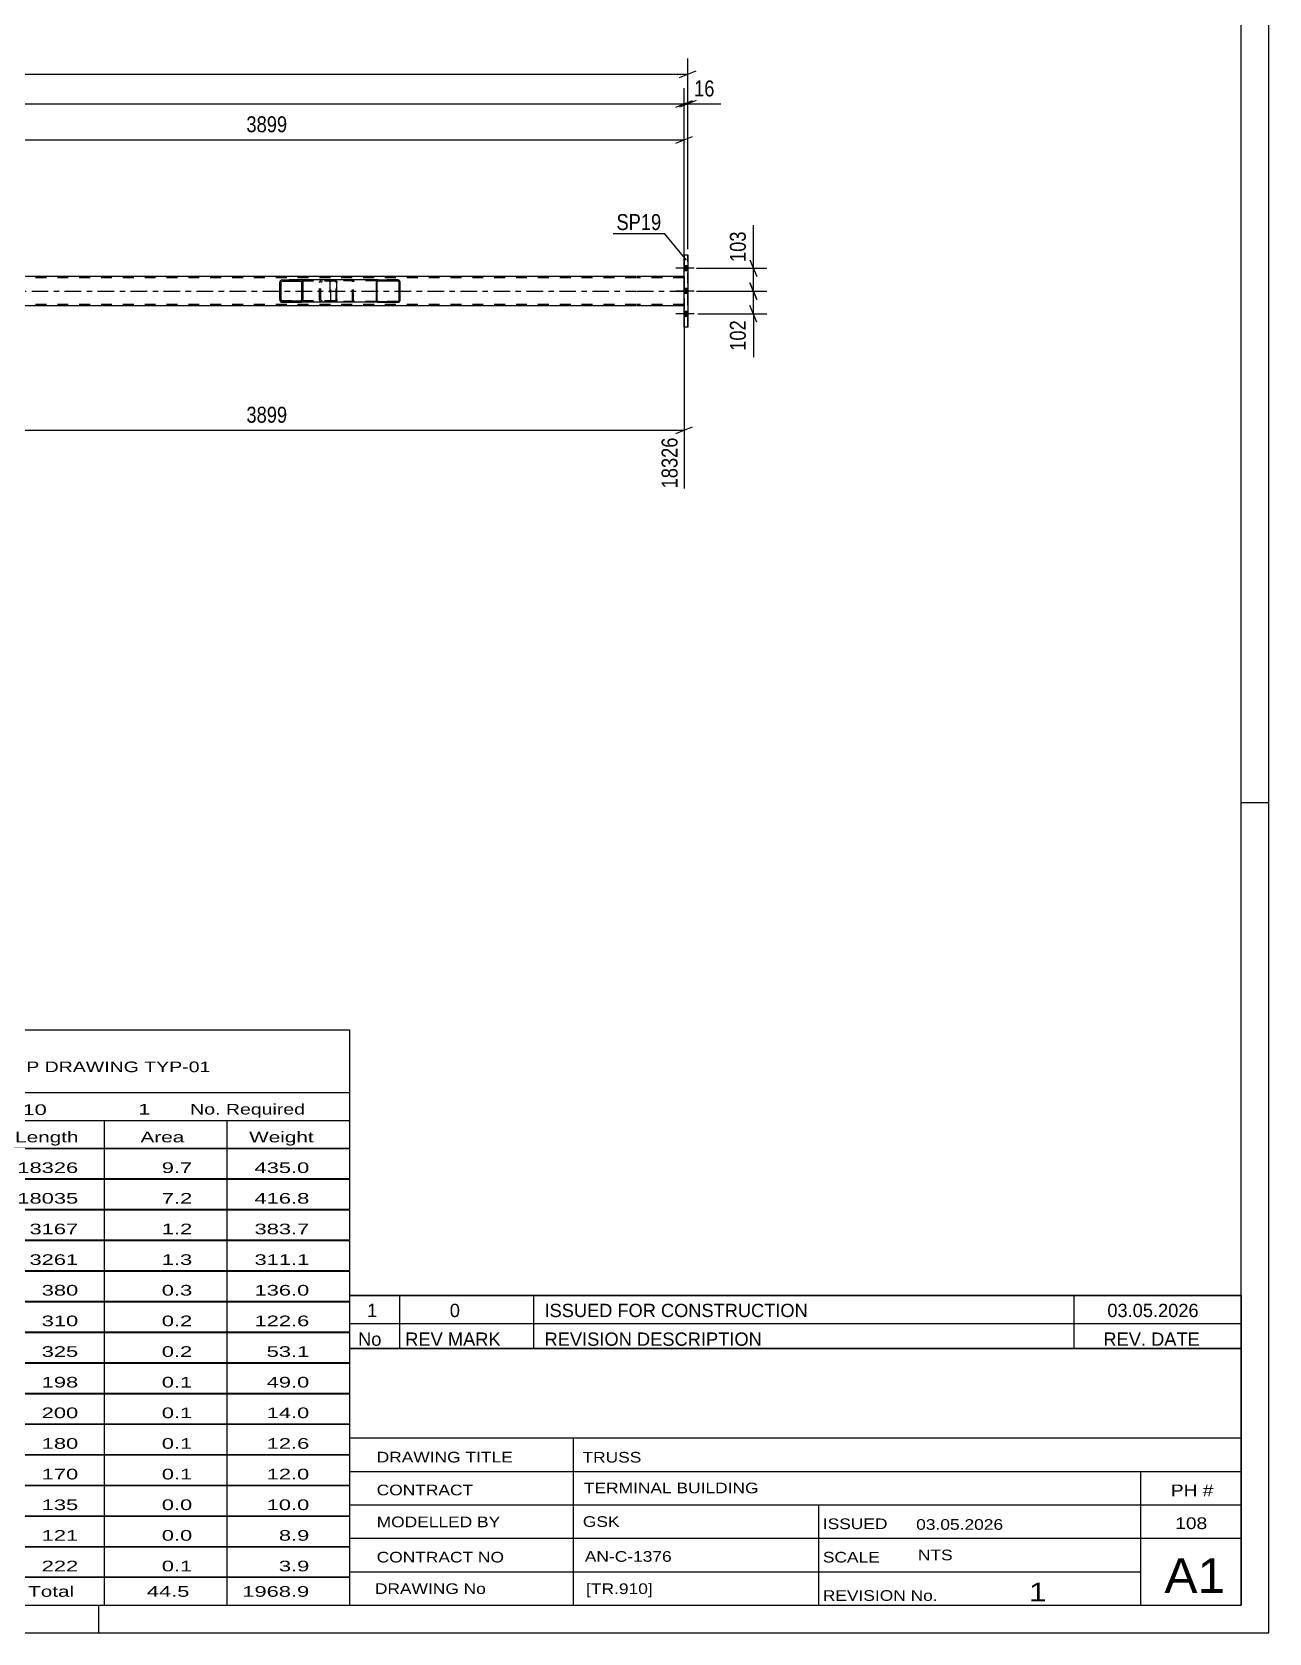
# Model space of a CAD drawing. Header units: millimetres. Extents: x 0 to 841, y 0 to 594.
# Drawn here: x 619 to 841, y 0 to 287.4 of the extents above; entities that cross this region are included whole.
import ezdxf

# ---------------------------------------------------------------- set-up
doc = ezdxf.new("R2010")
doc.units = ezdxf.units.MM
doc.linetypes.add('DXK_LINE_DOT2', pattern=[3.9198, 1.9599, -1.9599])
doc.linetypes.add('DXK_LINE_DOT3', pattern=[5.9187, 2.979, -0.9799, 0.9799, -0.9799])
doc.styles.add('Arial Narrow', font='ARIALN.TTF', dxfattribs={"height": 0.2})

# ---------------------------------------------------------------- blocks, each defined once
blk = doc.blocks.new('Unknown-814553119-1135')
at = {"color": 5, "linetype": 'Continuous'}
for p, q in [((841, 0), (841, 594)), ((836, 5), (836, 589)), ((841, 149), (836, 149)), ((5, 5), (836, 5)), ((631, 0), (631, 5)), ((0, 0), (841, 0))]:
    blk.add_line(p, q, dxfattribs=at)
blk = doc.blocks.new('Unknown-814553119-12101')
at = {"color": 7, "linetype": 'Continuous'}
for p, q in [((676, 51.05), (676, 5)), ((676, 51.05), (836, 51.05)), ((836, 51), (836, 5)), ((676, 35), (836, 35)), ((716.14, 35), (716.14, 5)), ((676, 29), (836, 29)), ((818, 5.05), (818, 29.05)), ((676, 23), (836, 23)), ((760.14, 23), (760.14, 5)), ((676, 17), (836, 17)), ((676, 11), (818, 11)), ((676, 5), (836, 5))]:
    blk.add_line(p, q, dxfattribs=at)
at = {"color": 7, "style": 'Arial Narrow'}
for s, height, width, p in [('DRAWING TITLE', 1.9089, 1.425378, (680.88, 30.61)), ('TRUSS', 1.909, 1.425378, (717.81, 30.59)), ('CONTRACT', 1.909, 1.425378, (680.88, 24.71)), ('TERMINAL BUILDING', 1.9089, 1.425378, (718.06, 25.07)), ('MODELLED BY', 1.9089, 1.425378, (680.88, 18.98)), ('GSK', 1.909, 1.425378, (717.88, 19.04)), ('ISSUED', 1.909, 1.425378, (760.94, 18.64)), ('03.05.2026', 1.909, 1.425378, (777.69, 18.52)), ('CONTRACT NO', 1.9089, 1.425378, (680.88, 12.66)), ('AN-C-1376', 1.909, 1.425378, (718.23, 12.78)), ('SCALE', 1.909, 1.425378, (760.94, 12.65)), ('A1', 6.204, 1.25, (822.24, 7.2)), ('DRAWING No', 1.909, 1.425378, (680.56, 7)), ('[TR.910]', 1.909, 1.425378, (718.46, 6.99)), ('1', 3.34, 1.5, (797.91, 5.68)), ('REVISION No.', 1.9089, 1.425378, (760.94, 5.77))]:
    blk.add_text(s, height=height, dxfattribs=dict(at, width=width)).set_placement(p)
at = {"color": 7, "linetype": 'Continuous', "style": 'Arial Narrow'}
for s, height, width, p in [('PH #', 2.1, 1.42538, (823.4, 24.55)), ('108', 2.1, 1.42538, (824.19, 18.65)), ('NTS', 1.909, 1.425378, (778, 13.05))]:
    blk.add_text(s, height=height, dxfattribs=dict(at, width=width)).set_placement(p)
blk = doc.blocks.new('Unknown-814553119-12102')
at = {"color": 7, "linetype": 'Continuous'}
for p, q in [((516, 108.25), (676, 108.25)), ((516, 97), (516, 108.25)), ((676, 108.25), (676, 97)), ((516, 97), (676, 97)), ((516, 97), (516, 92)), ((676, 97), (676, 92)), ((516, 92), (676, 92)), ((516, 92), (516, 87)), ((540, 92), (540, 87)), ((575.5, 92), (575.5, 87)), ((601.5, 92), (601.5, 87)), ((614.5, 92), (614.5, 87)), ((632, 92), (632, 87)), ((654, 92), (654, 87)), ((676, 92), (676, 87)), ((516, 87), (676, 87)), ((516, 86.95), (516, 81.55)), ((516, 86.95), (676, 86.95)), ((540, 87), (540, 81.5)), ((575.5, 87), (575.5, 81.5)), ((601.5, 87), (601.5, 81.5)), ((614.5, 87), (614.5, 81.5)), ((632, 87), (632, 81.5)), ((654, 87), (654, 81.5)), ((676, 86.95), (676, 81.55)), ((516, 81.55), (676, 81.55)), ((516, 81.45), (516, 76.05)), ((516, 81.45), (676, 81.45)), ((540, 81.5), (540, 76)), ((575.5, 81.5), (575.5, 76)), ((601.5, 81.5), (601.5, 76)), ((614.5, 81.5), (614.5, 76)), ((632, 81.5), (632, 76)), ((654, 81.5), (654, 76)), ((676, 81.45), (676, 76.05)), ((516, 76.05), (676, 76.05)), ((516, 75.95), (516, 70.55)), ((516, 75.95), (676, 75.95)), ((540, 76), (540, 70.5)), ((575.5, 76), (575.5, 70.5)), ((601.5, 76), (601.5, 70.5)), ((614.5, 76), (614.5, 70.5)), ((632, 76), (632, 70.5)), ((654, 76), (654, 70.5)), ((676, 75.95), (676, 70.55)), ((516, 70.55), (676, 70.55)), ((516, 70.45), (516, 65.05)), ((516, 70.45), (676, 70.45)), ((540, 70.5), (540, 65)), ((575.5, 70.5), (575.5, 65)), ((601.5, 70.5), (601.5, 65)), ((614.5, 70.5), (614.5, 65)), ((632, 70.5), (632, 65)), ((654, 70.5), (654, 65)), ((676, 70.45), (676, 65.05)), ((516, 65.05), (676, 65.05)), ((516, 64.95), (516, 59.55)), ((516, 64.95), (676, 64.95)), ((540, 65), (540, 59.5)), ((575.5, 65), (575.5, 59.5)), ((601.5, 65), (601.5, 59.5)), ((614.5, 65), (614.5, 59.5)), ((632, 65), (632, 59.5)), ((654, 65), (654, 59.5)), ((676, 64.95), (676, 59.55)), ((516, 59.55), (676, 59.55)), ((516, 59.45), (516, 54.05)), ((516, 59.45), (676, 59.45)), ((540, 59.5), (540, 54)), ((575.5, 59.5), (575.5, 54)), ((601.5, 59.5), (601.5, 54)), ((614.5, 59.5), (614.5, 54)), ((632, 59.5), (632, 54)), ((654, 59.5), (654, 54)), ((676, 59.45), (676, 54.05)), ((516, 54.05), (676, 54.05)), ((516, 53.95), (516, 48.55)), ((516, 53.95), (676, 53.95)), ((540, 54), (540, 48.5)), ((575.5, 54), (575.5, 48.5)), ((601.5, 54), (601.5, 48.5)), ((614.5, 54), (614.5, 48.5)), ((632, 54), (632, 48.5)), ((654, 54), (654, 48.5)), ((676, 53.95), (676, 48.55)), ((516, 48.55), (676, 48.55)), ((516, 48.45), (516, 43.05)), ((516, 48.45), (676, 48.45)), ((540, 48.5), (540, 43)), ((575.5, 48.5), (575.5, 43)), ((601.5, 48.5), (601.5, 43)), ((614.5, 48.5), (614.5, 43)), ((632, 48.5), (632, 43)), ((654, 48.5), (654, 43)), ((676, 48.45), (676, 43.05)), ((516, 43.05), (676, 43.05)), ((516, 42.95), (516, 37.55)), ((516, 42.95), (676, 42.95)), ((540, 43), (540, 37.5)), ((575.5, 43), (575.5, 37.5)), ((601.5, 43), (601.5, 37.5)), ((614.5, 43), (614.5, 37.5)), ((632, 43), (632, 37.5)), ((654, 43), (654, 37.5)), ((676, 42.95), (676, 37.55)), ((516, 37.55), (676, 37.55)), ((516, 37.45), (516, 32.05)), ((516, 37.45), (676, 37.45)), ((540, 37.5), (540, 32)), ((575.5, 37.5), (575.5, 32)), ((601.5, 37.5), (601.5, 32)), ((614.5, 37.5), (614.5, 32)), ((632, 37.5), (632, 32)), ((654, 37.5), (654, 32)), ((676, 37.45), (676, 32.05)), ((516, 32.05), (676, 32.05)), ((516, 31.95), (516, 26.55)), ((516, 31.95), (676, 31.95)), ((540, 32), (540, 26.5)), ((575.5, 32), (575.5, 26.5)), ((601.5, 32), (601.5, 26.5)), ((614.5, 32), (614.5, 26.5)), ((632, 32), (632, 26.5)), ((654, 32), (654, 26.5)), ((676, 31.95), (676, 26.55)), ((516, 26.55), (676, 26.55)), ((516, 26.45), (516, 21.05)), ((516, 26.45), (676, 26.45)), ((540, 26.5), (540, 21)), ((575.5, 26.5), (575.5, 21)), ((601.5, 26.5), (601.5, 21)), ((614.5, 26.5), (614.5, 21)), ((632, 26.5), (632, 21)), ((654, 26.5), (654, 21)), ((676, 26.45), (676, 21.05)), ((516, 21.05), (676, 21.05)), ((516, 20.95), (516, 15.55)), ((516, 20.95), (676, 20.95)), ((540, 21), (540, 15.5)), ((575.5, 21), (575.5, 15.5)), ((601.5, 21), (601.5, 15.5)), ((614.5, 21), (614.5, 15.5)), ((632, 21), (632, 15.5)), ((654, 21), (654, 15.5)), ((676, 20.95), (676, 15.55)), ((516, 15.55), (676, 15.55)), ((516, 15.45), (516, 10.05)), ((516, 15.45), (676, 15.45)), ((540, 15.5), (540, 10)), ((575.5, 15.5), (575.5, 10)), ((601.5, 15.5), (601.5, 10)), ((614.5, 15.5), (614.5, 10)), ((632, 15.5), (632, 10)), ((654, 15.5), (654, 10)), ((676, 15.45), (676, 10.05)), ((516, 10.05), (676, 10.05)), ((516, 10), (676, 10)), ((516, 10), (516, 5)), ((632, 10), (632, 5)), ((654, 10), (654, 5)), ((676, 10), (676, 5)), ((516, 5), (676, 5))]:
    blk.add_line(p, q, dxfattribs=at)
at = {"color": 7, "style": 'Arial Narrow'}
for s, height, width, p in [('GENERAL NOTES & WELD DETAILS :', 2.8633, 1.4, (517.15, 100.56)), ('REFER TYP DRAWING TYP-01', 1.9089, 1.6, (600.7, 100.66)), ("MATERIAL LIST FOR ASSEMBLY MK'D", 1.9089, 1.6, (517.15, 93.06)), ('TR910', 1.909, 1.794707, (609.9, 92.97)), ('1', 1.91, 1.794707, (638.08, 93.06)), ('No. Required', 1.9089, 1.6, (647.41, 93.06)), ('Mark', 1.909, 1.7, (517.34, 88)), ('Profile', 1.909, 1.7, (550.41, 88)), ('Material', 1.909, 1.7, (580.54, 88.06)), ('No.', 1.909, 1.7, (605.5, 88.06)), ('Length', 1.909, 1.7, (616, 88.06)), ('Area', 1.909, 1.7, (638.5, 88.06)), ('Weight', 1.909, 1.7, (658, 88.06))]:
    blk.add_text(s, height=height, dxfattribs=dict(at, width=width)).set_placement(p)
at = {"color": 7, "linetype": 'Continuous', "style": 'Arial Narrow'}
for s, height, width, p in [('BC181', 1.909, 1.794707, (517.5, 82.56)), ('SHS132*6', 1.909, 1.794707, (542, 82.56)), ('E350', 1.909, 1.794707, (581.74, 82.56)), ('1', 1.91, 1.794707, (605.86, 82.56)), ('18326', 1.909, 1.794707, (616.4, 82.56)), ('9.7', 1.909, 1.794707, (642.32, 82.56)), ('435.0', 1.909, 1.794707, (658.96, 82.56)), ('TR910', 1.909, 1.794707, (517.5, 77.06)), ('SHS100*8', 1.909, 1.794707, (542, 77.06)), ('E350', 1.909, 1.794707, (581.74, 77.06)), ('1', 1.91, 1.794707, (605.86, 77.06)), ('18035', 1.909, 1.794707, (616.4, 77.06)), ('7.2', 1.909, 1.794707, (642.32, 77.06)), ('416.8', 1.909, 1.794707, (658.96, 77.06)), ('M177', 1.909, 1.794707, (517.5, 71.56)), ('SHS100*6', 1.909, 1.794707, (542, 71.56)), ('E350', 1.909, 1.794707, (581.74, 71.56)), ('7', 1.91, 1.794707, (605.86, 71.56)), ('3167', 1.909, 1.794707, (618.58, 71.56)), ('1.2', 1.909, 1.794707, (642.32, 71.56)), ('383.7', 1.909, 1.794707, (658.96, 71.56)), ('M196', 1.909, 1.794707, (517.5, 66.06)), ('SHS100*4', 1.909, 1.794707, (542, 66.06)), ('E350', 1.909, 1.794707, (581.74, 66.06)), ('8', 1.91, 1.794707, (605.86, 66.06)), ('3261', 1.909, 1.794707, (618.58, 66.06)), ('1.3', 1.909, 1.794707, (642.32, 66.06)), ('311.1', 1.909, 1.794707, (658.96, 66.06)), ('SP20', 1.909, 1.794707, (517.5, 60.56)), ('PL20*380', 1.909, 1.794707, (542, 60.56)), ('E350', 1.909, 1.794707, (581.74, 60.56)), ('6', 1.91, 1.794707, (605.86, 60.56)), ('380', 1.909, 1.794707, (620.77, 60.56)), ('0.3', 1.909, 1.794707, (642.32, 60.56)), ('136.0', 1.909, 1.794707, (658.96, 60.56)), ('PL581', 1.909, 1.794707, (517.5, 55.06)), ('PL12*300', 1.909, 1.794707, (542, 55.06)), ('E350', 1.909, 1.794707, (581.74, 55.06)), ('14', 1.909, 1.794707, (604.76, 55.06)), ('310', 1.909, 1.794707, (620.77, 55.06)), ('0.2', 1.909, 1.794707, (642.32, 55.06)), ('122.6', 1.909, 1.794707, (658.96, 55.06)), ('SP19', 1.909, 1.794707, (517.5, 49.56)), ('PL16*325', 1.909, 1.794707, (542, 49.56)), ('E350', 1.909, 1.794707, (581.74, 49.56)), ('4', 1.91, 1.794707, (605.86, 49.56)), ('325', 1.909, 1.794707, (620.77, 49.56)), ('0.2', 1.909, 1.794707, (642.32, 49.56)), ('53.1', 1.909, 1.794707, (661.14, 49.56)), ('M1488', 1.909, 1.794707, (517.5, 44.06)), ('RHS100*100*6', 1.9089, 1.794707, (542, 44.06)), ('E350', 1.909, 1.794707, (581.74, 44.06)), ('198', 1.909, 1.794707, (620.77, 44.06)), ('0.1', 1.909, 1.794707, (642.32, 44.06)), ('49.0', 1.909, 1.794707, (661.14, 44.06)), ('14', 1.909, 1.794707, (604.76, 44.06)), ('TB74', 1.909, 1.794707, (517.5, 38.56)), ('RHS150*110*6', 1.9089, 1.794707, (542, 38.56)), ('E350', 1.909, 1.794707, (581.74, 38.56)), ('3', 1.91, 1.794707, (605.86, 38.56)), ('200', 1.909, 1.794707, (620.77, 38.56)), ('0.1', 1.909, 1.794707, (642.32, 38.56)), ('14.0', 1.909, 1.794707, (661.14, 38.56)), ('TB48', 1.909, 1.794707, (517.5, 33.06)), ('RHS150*110*6', 1.9089, 1.794707, (542, 33.06)), ('E350', 1.909, 1.794707, (581.74, 33.06)), ('3', 1.91, 1.794707, (605.86, 33.06)), ('180', 1.909, 1.794707, (620.77, 33.06)), ('0.1', 1.909, 1.794707, (642.32, 33.06)), ('12.6', 1.909, 1.794707, (661.14, 33.06)), ('PL538', 1.909, 1.794707, (517.5, 27.56)), ('PL10*150', 1.909, 1.794707, (542, 27.56)), ('E350', 1.909, 1.794707, (581.74, 27.56)), ('6', 1.91, 1.794707, (605.86, 27.56)), ('170', 1.909, 1.794707, (620.77, 27.56)), ('0.1', 1.909, 1.794707, (642.32, 27.56)), ('12.0', 1.909, 1.794707, (661.14, 27.56)), ('ST33', 1.909, 1.794707, (517.5, 22.06)), ('PL8*100', 1.909, 1.794707, (542, 22.06)), ('E350', 1.909, 1.794707, (581.74, 22.06)), ('24', 1.909, 1.794707, (604.76, 22.06)), ('135', 1.909, 1.794707, (620.77, 22.06)), ('0.0', 1.909, 1.794707, (642.32, 22.06)), ('10.0', 1.909, 1.794707, (661.14, 22.06)), ('ST32', 1.909, 1.794707, (517.5, 16.56)), ('PL8*100', 1.909, 1.794707, (542, 16.56)), ('E350', 1.909, 1.794707, (581.74, 16.56)), ('24', 1.909, 1.794707, (604.76, 16.56)), ('121', 1.909, 1.794707, (620.77, 16.56)), ('0.0', 1.909, 1.794707, (642.32, 16.56)), ('8.9', 1.909, 1.794707, (663.33, 16.56)), ('M1489', 1.909, 1.794707, (517.5, 11.06)), ('RHS100*100*6', 1.9089, 1.794707, (542, 11.06)), ('E350', 1.909, 1.794707, (581.74, 11.06)), ('1', 1.91, 1.794707, (605.86, 11.06)), ('222', 1.909, 1.794707, (620.77, 11.06)), ('0.1', 1.909, 1.794707, (642.32, 11.06)), ('3.9', 1.909, 1.794707, (663.33, 11.06)), ('Total', 1.909, 1.7, (618.33, 6.5)), ('44.5', 1.909, 1.794707, (639.64, 6.5)), ('1968.9', 1.909, 1.794707, (656.77, 6.5))]:
    blk.add_text(s, height=height, dxfattribs=dict(at, width=width)).set_placement(p)
blk = doc.blocks.new('Unknown-814553119-12104')
at = {"color": 7, "linetype": 'Continuous'}
for p, q in [((676, 60.55), (836, 60.55)), ((836, 60.55), (676, 60.55)), ((676, 60.55), (676, 55.55)), ((685, 60.55), (685, 55.55)), ((709, 60.55), (709, 55.55)), ((806, 60.55), (806, 55.55)), ((836, 60.55), (836, 55.55)), ((676, 55.55), (836, 55.55)), ((676, 55.55), (676, 51.05)), ((676, 55.55), (836, 55.55)), ((685, 55.55), (685, 51.05)), ((709, 55.55), (709, 51.05)), ((806, 55.55), (806, 51.05)), ((836, 55.55), (836, 51.05)), ((836, 51.05), (676, 51.05))]:
    blk.add_line(p, q, dxfattribs=at)
at = {"color": 7, "linetype": 'Continuous', "style": 'Arial Narrow'}
for s, height, width, p in [('1', 2.39, 1.196471, (679.16, 56.7)), ('0', 2.39, 1.196471, (694, 56.7)), ('ISSUED FOR CONSTRUCTION', 2.3861, 1.196471, (711, 56.7)), ('03.05.2026', 2.386, 1.196471, (812, 56.7)), ('No', 2.386, 1.2, (677.54, 51.55)), ('REV MARK', 2.386, 1.2, (686, 51.55)), ('REVISION DESCRIPTION', 2.3861, 1.2, (711, 51.55)), ('REV. DATE', 2.386, 1.2, (811.28, 51.55))]:
    blk.add_text(s, height=height, dxfattribs=dict(at, width=width)).set_placement(p)
blk = doc.blocks.new('Part-814553119-5522 - 5433')
at = {"linetype": 'Continuous'}
h = blk.add_hatch(dxfattribs=at)
h.set_pattern_fill('', scale=0.7, style=0, pattern_type=0)
h.set_pattern_definition([(45, (685.0536, 242.65), (-1.57154, 1.57154), [])])
h.paths.add_polyline_path([(685.08, 242.53), (685.05, 242.65), (684.98, 242.75), (684.87, 242.82), (684.74, 242.85), (681.16, 242.85), (681.03, 242.82), (680.92, 242.75), (680.85, 242.65), (680.82, 242.53), (680.82, 239.17), (680.85, 239.05), (680.92, 238.94), (681.03, 238.87), (681.16, 238.85), (684.74, 238.85), (684.87, 238.87), (684.98, 238.94), (685.05, 239.05), (685.08, 239.17)])
h.paths.add_polyline_path([(684.9, 239.11), (684.86, 239.05), (684.8, 239.02), (684.74, 239.01), (681.16, 239.01), (681.1, 239.02), (681.04, 239.05), (681.01, 239.11), (680.99, 239.17), (680.99, 242.53), (681.01, 242.59), (681.04, 242.64), (681.1, 242.68), (681.16, 242.69), (684.74, 242.69), (684.8, 242.68), (684.86, 242.64), (684.9, 242.59), (684.91, 242.53), (684.91, 239.17)])
at = {"color": 7, "linetype": 'DXK_LINE_DOT2'}
for p, q in [((672.47, 242.53), (672.48, 242.55)), ((672.47, 242.53), (672.47, 239.17)), ((672.48, 242.55), (672.5, 242.65)), ((672.66, 242.59), (672.64, 242.53)), ((672.64, 239.17), (672.64, 242.53)), ((672.69, 242.64), (672.66, 242.59)), ((672.68, 242.82), (672.81, 242.85)), ((672.75, 242.68), (672.69, 242.64)), ((672.81, 242.69), (672.75, 242.68)), ((673.47, 242.85), (672.81, 242.85)), ((684.74, 242.69), (672.81, 242.69)), ((676.39, 242.85), (676.52, 242.82)), ((676.45, 242.68), (676.39, 242.69)), ((676.51, 242.64), (676.45, 242.68)), ((676.55, 242.59), (676.51, 242.64)), ((676.56, 242.53), (676.55, 242.59)), ((676.56, 239.17), (676.56, 242.53)), ((676.7, 242.65), (676.73, 242.53)), ((676.73, 239.17), (676.73, 242.53)), ((684.74, 242.85), (681.16, 242.85)), ((672.5, 239.05), (672.47, 239.17)), ((672.64, 239.17), (672.66, 239.11)), ((672.66, 239.11), (672.69, 239.05)), ((672.81, 238.85), (672.68, 238.87)), ((672.69, 239.05), (672.75, 239.02)), ((672.75, 239.02), (672.81, 239.01)), ((684.74, 239.01), (672.81, 239.01)), ((673.47, 238.85), (672.81, 238.85)), ((676.39, 239.01), (676.45, 239.02)), ((676.52, 238.87), (676.39, 238.85)), ((676.45, 239.02), (676.51, 239.05)), ((676.51, 239.05), (676.55, 239.11)), ((676.55, 239.11), (676.56, 239.17)), ((676.73, 239.17), (676.7, 239.05)), ((684.74, 238.85), (681.16, 238.85))]:
    blk.add_line(p, q, dxfattribs=at)
at = {"color": 2, "linetype": 'Continuous'}
for p, q in [((681.16, 242.85), (673.47, 242.85)), ((680.85, 242.65), (680.82, 242.53)), ((680.82, 239.17), (680.82, 242.53)), ((680.99, 242.53), (681.01, 242.59)), ((680.99, 239.17), (680.99, 242.53)), ((681.01, 242.59), (681.04, 242.64)), ((681.16, 242.85), (681.03, 242.82)), ((681.04, 242.64), (681.1, 242.68)), ((681.1, 242.68), (681.16, 242.69)), ((681.16, 242.85), (684.74, 242.85)), ((681.16, 242.69), (684.74, 242.69)), ((684.87, 242.82), (684.74, 242.85)), ((684.74, 242.69), (684.8, 242.68)), ((684.8, 242.68), (684.86, 242.64)), ((684.86, 242.64), (684.9, 242.59)), ((684.9, 242.59), (684.91, 242.53)), ((684.91, 239.17), (684.91, 242.53)), ((685.08, 242.53), (685.05, 242.65)), ((685.08, 239.17), (685.08, 242.53)), ((681.16, 238.85), (673.47, 238.85)), ((680.82, 239.17), (680.85, 239.05)), ((681.01, 239.11), (680.99, 239.17)), ((681.04, 239.05), (681.01, 239.11)), ((681.03, 238.87), (681.16, 238.85)), ((681.1, 239.02), (681.04, 239.05)), ((681.16, 239.01), (681.1, 239.02)), ((681.16, 239.01), (684.74, 239.01)), ((681.16, 238.85), (684.74, 238.85)), ((684.8, 239.02), (684.74, 239.01)), ((684.74, 238.85), (684.87, 238.87)), ((684.86, 239.05), (684.8, 239.02)), ((684.9, 239.11), (684.86, 239.05)), ((684.91, 239.17), (684.9, 239.11)), ((685.05, 239.05), (685.08, 239.17))]:
    blk.add_line(p, q, dxfattribs=at)
at = {"color": 7, "linetype": 'DXK_LINE_DOT2'}
for centre, start, end in [((672.8, 242.51), 110.7583, 155.6801), ((676.4, 242.51), 24.3199, 69.2417), ((672.8, 239.18), 204.3199, 249.2417), ((676.4, 239.18), 290.7583, 335.6801)]:
    blk.add_arc(centre, 0.331, start, end, dxfattribs=at)
at = {"color": 2, "linetype": 'Continuous'}
for centre, start, end in [((681.15, 242.51), 110.7583, 155.68), ((684.75, 242.51), 24.32, 69.2417), ((681.15, 239.18), 204.32, 249.2417), ((684.75, 239.18), 290.7583, 335.68)]:
    blk.add_arc(centre, 0.331, start, end, dxfattribs=at)
blk = doc.blocks.new('Part-814553119-5493 - 5433')
at = {"linetype": 'Continuous'}
h = blk.add_hatch(dxfattribs=at)
h.set_pattern_fill('', scale=0.7, style=0, pattern_type=0)
h.set_pattern_definition([(45, (667.6295, 242.5513), (-1.57154, 1.57154), [])])
h.paths.add_polyline_path([(667.67, 242.37), (667.63, 242.55), (667.52, 242.71), (667.36, 242.81), (667.16, 242.85), (663.98, 242.85), (663.79, 242.81), (663.63, 242.71), (663.52, 242.55), (663.48, 242.37), (663.48, 239.33), (663.52, 239.14), (663.63, 238.99), (663.79, 238.88), (663.98, 238.85), (667.16, 238.85), (667.36, 238.88), (667.52, 238.99), (667.63, 239.14), (667.67, 239.33)])
h.paths.add_polyline_path([(667.4, 239.24), (667.34, 239.16), (667.26, 239.11), (667.16, 239.09), (663.98, 239.09), (663.88, 239.11), (663.8, 239.16), (663.75, 239.24), (663.73, 239.33), (663.73, 242.37), (663.75, 242.46), (663.8, 242.54), (663.88, 242.59), (663.98, 242.61), (667.16, 242.61), (667.26, 242.59), (667.34, 242.54), (667.4, 242.46), (667.42, 242.37), (667.42, 239.33)])
at = {"color": 2, "linetype": 'Continuous'}
for p, q in [((663.52, 242.55), (663.48, 242.37)), ((663.48, 239.33), (663.48, 242.37)), ((663.73, 242.37), (663.75, 242.46)), ((663.73, 239.33), (663.73, 242.37)), ((663.75, 242.46), (663.8, 242.54)), ((663.98, 242.85), (663.79, 242.81)), ((663.8, 242.54), (663.88, 242.59)), ((663.88, 242.59), (663.98, 242.61)), ((663.98, 242.85), (667.16, 242.85)), ((663.98, 242.61), (667.16, 242.61)), ((673.47, 242.85), (667.16, 242.85)), ((667.36, 242.81), (667.16, 242.85)), ((667.16, 242.61), (667.26, 242.59)), ((667.26, 242.59), (667.34, 242.54)), ((667.34, 242.54), (667.4, 242.46)), ((667.4, 242.46), (667.42, 242.37)), ((667.42, 239.33), (667.42, 242.37)), ((667.67, 242.37), (667.63, 242.55)), ((667.67, 239.33), (667.67, 242.37)), ((673.47, 242.85), (673.57, 242.81)), ((673.57, 242.81), (673.66, 242.71)), ((673.66, 242.71), (673.72, 242.55)), ((673.72, 242.55), (673.74, 242.37)), ((673.74, 239.33), (673.74, 242.37)), ((663.48, 239.33), (663.52, 239.14)), ((663.75, 239.24), (663.73, 239.33)), ((663.8, 239.16), (663.75, 239.24)), ((663.79, 238.88), (663.98, 238.85)), ((663.88, 239.11), (663.8, 239.16)), ((663.98, 239.09), (663.88, 239.11)), ((663.98, 239.09), (667.16, 239.09)), ((663.98, 238.85), (667.16, 238.85)), ((667.26, 239.11), (667.16, 239.09)), ((667.16, 238.85), (667.36, 238.88)), ((673.47, 238.85), (667.16, 238.85)), ((667.34, 239.16), (667.26, 239.11)), ((667.4, 239.24), (667.34, 239.16)), ((667.42, 239.33), (667.4, 239.24)), ((667.63, 239.14), (667.67, 239.33)), ((673.57, 238.88), (673.47, 238.85)), ((673.66, 238.99), (673.57, 238.88)), ((673.72, 239.14), (673.66, 238.99)), ((673.74, 239.33), (673.72, 239.14))]:
    blk.add_line(p, q, dxfattribs=at)
at = {"color": 7, "linetype": 'DXK_LINE_DOT2'}
for p, q in [((667.16, 242.85), (663.98, 242.85)), ((673.47, 242.61), (663.98, 242.61)), ((670.63, 242.37), (670.67, 242.55)), ((670.63, 239.33), (670.63, 242.37)), ((670.9, 242.46), (670.88, 242.37)), ((670.88, 239.33), (670.88, 242.37)), ((670.95, 242.54), (670.9, 242.46)), ((670.94, 242.81), (671.13, 242.85)), ((670.95, 242.54), (670.98, 242.55)), ((670.98, 242.55), (671.03, 242.59)), ((671.03, 242.59), (671.13, 242.61)), ((672.47, 242.61), (672.47, 242.85)), ((673.52, 242.59), (673.47, 242.61)), ((673.56, 242.54), (673.52, 242.59)), ((673.59, 242.46), (673.56, 242.54)), ((673.6, 242.37), (673.59, 242.46)), ((673.6, 239.33), (673.6, 242.37)), ((673.47, 239.09), (663.98, 239.09)), ((667.16, 238.85), (663.98, 238.85)), ((670.67, 239.14), (670.63, 239.33)), ((670.88, 239.33), (670.9, 239.24)), ((670.9, 239.24), (670.95, 239.16)), ((671.13, 238.85), (670.94, 238.88)), ((670.95, 239.16), (670.98, 239.14)), ((670.98, 239.14), (671.03, 239.11)), ((671.03, 239.11), (671.13, 239.09)), ((672.47, 238.85), (672.47, 239.09)), ((673.47, 239.09), (673.52, 239.11)), ((673.52, 239.11), (673.56, 239.16)), ((673.56, 239.16), (673.59, 239.24)), ((673.59, 239.24), (673.6, 239.33))]:
    blk.add_line(p, q, dxfattribs=at)
at = {"color": 2, "linetype": 'Continuous'}
for centre, start, end in [((663.97, 242.35), 111.1941, 156.1506), ((667.18, 242.35), 23.8494, 68.8059), ((663.97, 239.34), 203.8494, 248.8059), ((667.18, 239.34), 291.1941, 336.1506)]:
    blk.add_arc(centre, 0.492, start, end, dxfattribs=at)
at = {"color": 7, "linetype": 'DXK_LINE_DOT2'}
for centre, start, end in [((671.12, 242.35), 111.1941, 156.1506), ((671.12, 239.34), 203.8494, 248.8059)]:
    blk.add_arc(centre, 0.492, start, end, dxfattribs=at)
blk = doc.blocks.new('Part-814553119-5551 - 5433')
at = {"color": 2, "linetype": 'Continuous'}
for p, q in [((736.07, 247.35), (736.07, 247.35)), ((736.07, 247.35), (736.71, 247.35)), ((736.07, 234.35), (736.07, 247.35)), ((736.71, 247.35), (736.71, 234.35)), ((736.07, 234.35), (736.07, 234.35)), ((736.71, 234.35), (736.07, 234.35))]:
    blk.add_line(p, q, dxfattribs=at)
at = {"color": 7, "linetype": 'DXK_LINE_DOT2'}
for p, q in [((736.07, 247.35), (736.07, 234.35)), ((736.71, 234.35), (736.71, 247.35))]:
    blk.add_line(p, q, dxfattribs=at)
blk = doc.blocks.new('Part-814553119-5605 - 5433')
at = {"color": 2, "linetype": 'Continuous'}
for p, q in [((727.45, 243.49), (68.53, 243.49)), ((736.07, 243.49), (727.55, 243.49)), ((727.45, 238.21), (591.46, 238.21)), ((736.07, 238.21), (727.55, 238.21))]:
    blk.add_line(p, q, dxfattribs=at)
at = {"color": 7, "linetype": 'DXK_LINE_DOT2'}
for p, q in [((727.45, 243.25), (68.53, 243.25)), ((736.07, 243.25), (727.55, 243.25)), ((736.07, 243.49), (736.07, 238.21)), ((736.07, 238.69), (736.07, 243.01)), ((727.45, 238.45), (68.53, 238.45)), ((736.07, 238.45), (727.55, 238.45))]:
    blk.add_line(p, q, dxfattribs=at)
at = {"color": 7, "linetype": 'DXK_LINE_DOT3'}
for p, q in [((68.53, 240.85), (727.45, 240.85)), ((727.55, 240.85), (736.07, 240.85))]:
    blk.add_line(p, q, dxfattribs=at)
blk = doc.blocks.new('Bolt-814553119-5653 - 5433')
at = {"linetype": 'Continuous'}
for points in [[(736.71, 244.51), (736.71, 245.39), (736.07, 245.39), (736.07, 244.51)], [(736.71, 244.51), (736.71, 245.39), (736.07, 245.39), (736.07, 244.51)], [(736.71, 244.51), (736.71, 245.39), (736.07, 245.39), (736.07, 244.51)], [(736.71, 240.41), (736.71, 241.29), (736.07, 241.29), (736.07, 240.41)], [(736.71, 240.41), (736.71, 241.29), (736.07, 241.29), (736.07, 240.41)], [(736.71, 236.31), (736.71, 237.19), (736.07, 237.19), (736.07, 236.31)], [(736.71, 236.31), (736.71, 237.19), (736.07, 237.19), (736.07, 236.31)], [(736.71, 236.31), (736.71, 237.19), (736.07, 237.19), (736.07, 236.31)]]:
    blk.add_hatch(color=1, dxfattribs=at).paths.add_polyline_path(points)
at = {"color": 1, "linetype": 'Continuous'}
for p, q in [((737.87, 244.95), (734.55, 244.95)), ((737.87, 244.95), (734.55, 244.95)), ((737.87, 244.95), (734.55, 244.95)), ((736.71, 245.39), (736.07, 245.39)), ((736.71, 245.39), (736.07, 245.39)), ((736.71, 245.39), (736.07, 245.39)), ((736.71, 244.51), (736.07, 244.51)), ((736.71, 244.51), (736.07, 244.51)), ((736.71, 244.51), (736.07, 244.51)), ((737.87, 240.85), (734.55, 240.85)), ((737.87, 240.85), (734.55, 240.85)), ((736.71, 241.29), (736.07, 241.29)), ((736.71, 241.29), (736.07, 241.29)), ((736.71, 240.41), (736.07, 240.41)), ((736.71, 240.41), (736.07, 240.41)), ((737.87, 236.75), (734.55, 236.75)), ((737.87, 236.75), (734.55, 236.75)), ((737.87, 236.75), (734.55, 236.75)), ((736.71, 237.19), (736.07, 237.19)), ((736.71, 237.19), (736.07, 237.19)), ((736.71, 237.19), (736.07, 237.19)), ((736.71, 236.31), (736.07, 236.31)), ((736.71, 236.31), (736.07, 236.31)), ((736.71, 236.31), (736.07, 236.31))]:
    blk.add_line(p, q, dxfattribs=at)
blk = doc.blocks.new('StraightDimension-814553119-5767 - 5433')
at = {"color": 7, "linetype": 'Continuous'}
for p, q in [((736.07, 237.21), (736.07, 205.44)), ((586.26, 228.81), (586.26, 205.44)), ((587.76, 216.48), (584.76, 215.28)), ((586.26, 215.88), (736.07, 215.88)), ((734.57, 215.28), (737.57, 216.48))]:
    blk.add_line(p, q, dxfattribs=at)
at = {"color": 0}
blk.add_wipeout([(665.42, 216.63), (665.42, 220.83), (656.91, 220.83), (656.91, 216.63)], dxfattribs=at)
at = {"color": 0, "linetype": 'Continuous'}
blk.add_wipeout([(735.47, 215.18), (731.27, 215.18), (731.27, 204.84), (735.47, 204.84)], dxfattribs=at)
at = {"color": 3, "style": 'Arial Narrow'}
blk.add_text('3899', height=2.863, dxfattribs=at).set_placement((657.51, 217.23))
at = {"color": 3, "linetype": 'Continuous', "style": 'Arial Narrow'}
blk.add_text('18326', height=2.863, rotation=90.0002, dxfattribs=at).set_placement((734.87, 205.44))
blk = doc.blocks.new('StraightDimension-814553119-5785 - 5433')
at = {"color": 7, "linetype": 'Continuous'}
for p, q in [((736.71, 248.35), (736.71, 282.61)), ((59.27, 279.76), (736.71, 279.76)), ((735.21, 279.16), (738.21, 280.36))]:
    blk.add_line(p, q, dxfattribs=at)
blk = doc.blocks.new('StraightDimension-814553119-5801 - 5433')
at = {"color": 7, "linetype": 'Continuous'}
for p, q in [((586.26, 252.1), (586.26, 270.86)), ((736.07, 244.49), (736.07, 270.86)), ((587.76, 268.61), (584.76, 267.41)), ((586.26, 268.01), (736.07, 268.01)), ((734.57, 267.41), (737.57, 268.61))]:
    blk.add_line(p, q, dxfattribs=at)
at = {"color": 0}
blk.add_wipeout([(665.42, 268.76), (665.42, 272.96), (656.91, 272.96), (656.91, 268.76)], dxfattribs=at)
at = {"color": 3, "style": 'Arial Narrow'}
blk.add_text('3899', height=2.863, dxfattribs=at).set_placement((657.51, 269.36))
blk = doc.blocks.new('StraightDimension-814553119-9069 - 5433')
at = {"color": 7, "linetype": 'Continuous'}
for p, q in [((736.07, 248.35), (736.07, 277.29)), ((736.71, 248.35), (736.71, 277.29)), ((734.57, 273.84), (737.57, 275.04)), ((738.21, 275.04), (735.21, 273.84)), ((736.07, 274.44), (736.71, 274.44))]:
    blk.add_line(p, q, dxfattribs=at)
at = {"color": 0}
blk.add_wipeout([(742.09, 275.19), (742.09, 279.39), (737.24, 279.39), (737.24, 275.19)], dxfattribs=at)
at = {"color": 7, "linetype": 'Continuous'}
blk.add_line((736.71, 274.44), (742.62, 274.44), dxfattribs=at)
blk.add_line((736.71, 274.44), (742.62, 274.44), dxfattribs=at)
at = {"color": 3, "style": 'Arial Narrow'}
blk.add_text('16', height=2.863, dxfattribs=at).set_placement((737.84, 275.79))
blk = doc.blocks.new('StraightDimension-814553119-9070 - 5433')
at = {"color": 7, "linetype": 'Continuous'}
for p, q in [((736.07, 248.35), (736.07, 277.29)), ((59.91, 274.44), (736.07, 274.44)), ((734.57, 273.84), (737.57, 275.04))]:
    blk.add_line(p, q, dxfattribs=at)
blk = doc.blocks.new('StraightDimension-814553119-10206 - 5433')
at = {"color": 7, "linetype": 'Continuous'}
for p, q in [((738.29, 244.95), (750.87, 244.95)), ((747.87, 246.45), (749.07, 243.45)), ((748.47, 240.85), (748.47, 244.95)), ((749.07, 239.35), (747.87, 242.35)), ((738.29, 240.85), (750.87, 240.85))]:
    blk.add_line(p, q, dxfattribs=at)
at = {"color": 0}
blk.add_wipeout([(747.72, 252.16), (743.52, 252.16), (743.52, 245.47), (747.72, 245.47)], dxfattribs=at)
at = {"color": 7, "linetype": 'Continuous'}
blk.add_line((748.47, 244.95), (748.47, 252.68), dxfattribs=at)
blk.add_line((748.47, 244.95), (748.47, 252.68), dxfattribs=at)
at = {"color": 3, "style": 'Arial Narrow'}
blk.add_text('103', height=2.863, rotation=90.0002, dxfattribs=at).set_placement((747.12, 246.07))
blk = doc.blocks.new('StraightDimension-814553119-10207 - 5433')
at = {"color": 7, "linetype": 'Continuous'}
for p, q in [((747.87, 242.35), (749.07, 239.35)), ((738.29, 240.85), (750.87, 240.85)), ((748.47, 236.75), (748.47, 240.85)), ((738.5, 236.75), (750.87, 236.75)), ((749.07, 235.25), (747.87, 238.25))]:
    blk.add_line(p, q, dxfattribs=at)
at = {"color": 0}
blk.add_wipeout([(747.72, 236.22), (743.52, 236.22), (743.52, 229.54), (747.72, 229.54)], dxfattribs=at)
at = {"color": 7, "linetype": 'Continuous'}
blk.add_line((748.47, 236.75), (748.47, 229.01), dxfattribs=at)
blk.add_line((748.47, 236.75), (748.47, 229.01), dxfattribs=at)
at = {"color": 3, "style": 'Arial Narrow'}
blk.add_text('102', height=2.863, rotation=90.0002, dxfattribs=at).set_placement((747.12, 230.14))
blk = doc.blocks.new('Mark-814553119-5547 - 5433')
at = {"color": 0}
blk.add_wipeout([(731.94, 251.81), (731.94, 254.81), (723.91, 254.81), (723.91, 251.81)], dxfattribs=at)
blk.add_wipeout([(731.94, 251.81), (731.94, 254.81), (723.91, 254.81), (723.91, 251.81)], dxfattribs=at)
at = {"color": 30, "linetype": 'Continuous'}
for p in [(723.31, 251.21), (736.48, 246.38)]:
    blk.add_line(p, (732.54, 251.21), dxfattribs=at)
at = {"color": 3, "style": 'Arial Narrow'}
blk.add_text('SP19', height=2.863, dxfattribs=at).set_placement((723.91, 251.81))

msp = doc.modelspace()

# ---------------------------------------------------------------- block references
for name in ['Unknown-814553119-1135', 'Part-814553119-5551 - 5433', 'Bolt-814553119-5653 - 5433', 'Part-814553119-5605 - 5433', 'Part-814553119-5493 - 5433', 'Part-814553119-5522 - 5433', 'Unknown-814553119-12102', 'Unknown-814553119-12104', 'Unknown-814553119-12101']:
    msp.add_blockref(name, (0, 0))

# ---------------------------------------------------------------- next in the draw order: block references
for name in ['StraightDimension-814553119-5785 - 5433', 'StraightDimension-814553119-5767 - 5433']:
    msp.add_blockref(name, (0, 0))

# ---------------------------------------------------------------- next in the draw order: block references
msp.add_blockref('StraightDimension-814553119-5801 - 5433', (0, 0))

# ---------------------------------------------------------------- next in the draw order: block references
msp.add_blockref('StraightDimension-814553119-9069 - 5433', (0, 0))

# ---------------------------------------------------------------- next in the draw order: block references
msp.add_blockref('StraightDimension-814553119-9070 - 5433', (0, 0))

# ---------------------------------------------------------------- next in the draw order: block references
for name in ['Mark-814553119-5547 - 5433', 'StraightDimension-814553119-10206 - 5433']:
    msp.add_blockref(name, (0, 0))

# ---------------------------------------------------------------- next in the draw order: block references
msp.add_blockref('StraightDimension-814553119-10207 - 5433', (0, 0))

doc.saveas('drawing.dxf')
